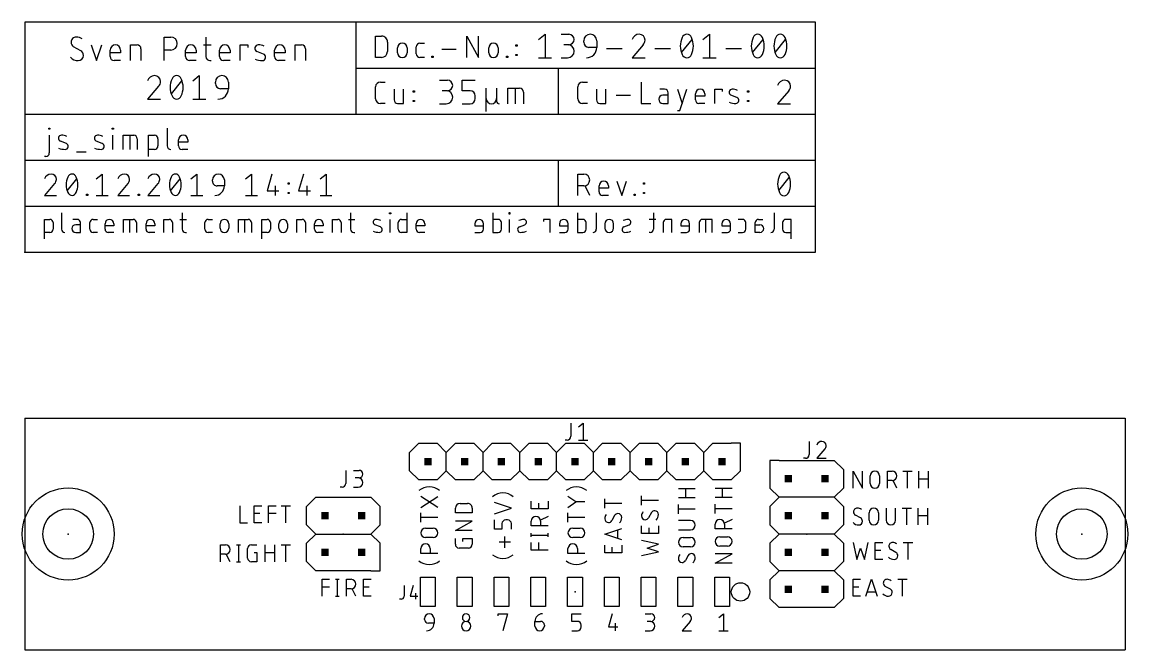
# Model space of a CAD drawing. Extents: x -0.2 to 76.2, y 0 to 43.3.
import ezdxf

# ---------------------------------------------------------------- set-up
doc = ezdxf.new("R2010")
doc.units = 0
for name, color, linetype in [('20', 30, 'CONTINUOUS'), ('21', 253, 'CONTINUOUS'), ('22', 253, 'CONTINUOUS'), ('23', 7, 'CONTINUOUS'), ('25', 253, 'CONTINUOUS'), ('48', 253, 'CONTINUOUS'), ('51', 253, 'CONTINUOUS')]:
    doc.layers.add(name, color=color, linetype=linetype)

# ---------------------------------------------------------------- blocks, each defined once
blk = doc.blocks.new('RECT')
blk.add_solid([(-0.5, -0.5), (0.5, -0.5), (-0.5, 0.5), (0.5, 0.5)])

msp = doc.modelspace()

# ---------------------------------------------------------------- linework, layer by layer
at = {"layer": '20'}
for p, q in [((0, 16), (0, 0)), ((0, 16), (76, 16)), ((76, 16), (76, 0)), ((0, 0), (76, 0))]:
    msp.add_line(p, q, dxfattribs=at)
at = {"layer": '21'}
for p, q in [((2.5485, 30.1689), (2.5485, 29.047)), ((10.8694, 30.1689), (10.8694, 29.047)), ((22.5046, 30.1689), (22.5046, 29.047)), ((25.2019, 30.0941), (25.2019, 30.1689)), ((25.2019, 30.1689), (25.2767, 30.1689)), ((25.2767, 30.0941), (25.2019, 30.0941)), ((25.2767, 30.1689), (25.2767, 30.0941)), ((26.3968, 30.1689), (26.3968, 28.8227)), ((1.3589, 28.3739), (1.3589, 29.7201)), ((1.3589, 29.7201), (1.7328, 29.7201)), ((1.9572, 29.4958), (1.9572, 29.047)), ((3.632, 29.7201), (3.3329, 29.7201)), ((3.8564, 29.3462), (3.5199, 29.3462)), ((3.8564, 28.8227), (3.8564, 29.4958)), ((4.5006, 29.047), (4.5006, 29.4958)), ((4.725, 29.7201), (5.0241, 29.7201)), ((5.5481, 29.047), (5.5481, 29.421)), ((6.1464, 29.2714), (5.5481, 29.2714)), ((6.1464, 29.421), (6.1464, 29.2714)), ((6.813, 28.8227), (6.813, 29.7201)), ((6.813, 29.7201), (7.4861, 29.7201)), ((7.2617, 28.8227), (7.2617, 29.7201)), ((7.7105, 29.4958), (7.7105, 28.8227)), ((8.3771, 29.047), (8.3771, 29.421)), ((8.9754, 29.2714), (8.3771, 29.2714)), ((8.9754, 29.421), (8.9754, 29.2714)), ((9.609, 28.8227), (9.609, 29.7201)), ((9.609, 29.7201), (9.983, 29.7201)), ((10.2074, 29.4958), (10.2074, 28.8227)), ((10.7198, 29.7201), (11.1685, 29.7201)), ((12.44, 29.047), (12.44, 29.4958)), ((12.6643, 29.7201), (12.9635, 29.7201)), ((13.4875, 29.1218), (13.4875, 29.421)), ((14.0858, 29.421), (14.0858, 29.1218)), ((14.7524, 28.8227), (14.7524, 29.7201)), ((14.7524, 29.7201), (15.4255, 29.7201)), ((15.2011, 28.8227), (15.2011, 29.7201)), ((15.6498, 29.4958), (15.6498, 28.8227)), ((16.3706, 28.3739), (16.3706, 29.7201)), ((16.3706, 29.7201), (16.7446, 29.7201)), ((16.969, 29.4958), (16.969, 29.047)), ((17.5484, 29.1218), (17.5484, 29.421)), ((18.1467, 29.421), (18.1467, 29.1218)), ((18.7804, 28.8227), (18.7804, 29.7201)), ((18.7804, 29.7201), (19.1543, 29.7201)), ((19.3787, 29.4958), (19.3787, 28.8227)), ((20.0123, 29.047), (20.0123, 29.421)), ((20.6106, 29.2714), (20.0123, 29.2714)), ((20.6106, 29.421), (20.6106, 29.2714)), ((21.2443, 28.8227), (21.2443, 29.7201)), ((21.2443, 29.7201), (21.6182, 29.7201)), ((21.8426, 29.4958), (21.8426, 28.8227)), ((22.355, 29.7201), (22.8038, 29.7201)), ((24.5594, 29.1966), (24.1854, 29.3462)), ((25.2393, 28.8227), (25.2393, 29.7201)), ((25.7985, 29.047), (25.7985, 29.4958)), ((26.0229, 29.7201), (26.3968, 29.7201)), ((27.0391, 29.047), (27.0391, 29.421)), ((27.6374, 29.2714), (27.0391, 29.2714)), ((27.6374, 29.421), (27.6374, 29.2714)), ((1.7328, 28.8227), (1.3589, 28.8227)), ((3.5199, 28.8227), (3.8564, 28.8227)), ((5.0241, 28.8227), (4.725, 28.8227)), ((6.1464, 28.8227), (5.7725, 28.8227)), ((8.9754, 28.8227), (8.6014, 28.8227)), ((11.0937, 28.8227), (11.1685, 28.8227)), ((12.9635, 28.8227), (12.6643, 28.8227)), ((16.7446, 28.8227), (16.3706, 28.8227)), ((20.6106, 28.8227), (20.2367, 28.8227)), ((22.729, 28.8227), (22.8038, 28.8227)), ((26.3968, 28.8227), (26.0229, 28.8227)), ((27.6374, 28.8227), (27.2635, 28.8227)), ((26.57, 13.635), (27.205, 14.27)), ((27.205, 14.27), (28.475, 14.27)), ((29.11, 13.635), (28.475, 14.27)), ((29.11, 13.635), (29.745, 14.27)), ((29.745, 14.27), (31.015, 14.27)), ((31.015, 14.27), (31.65, 13.635)), ((31.65, 13.635), (32.285, 14.27)), ((32.285, 14.27), (33.555, 14.27)), ((34.19, 13.635), (33.555, 14.27)), ((34.19, 13.635), (34.825, 14.27)), ((34.825, 14.27), (36.095, 14.27)), ((36.095, 14.27), (36.73, 13.635)), ((36.73, 13.635), (37.365, 14.27)), ((37.365, 14.27), (38.635, 14.27)), ((38.635, 14.27), (39.27, 13.635)), ((39.27, 13.635), (39.905, 14.27)), ((39.905, 14.27), (41.175, 14.27)), ((41.81, 13.635), (41.175, 14.27)), ((41.81, 13.635), (42.445, 14.27)), ((42.445, 14.27), (43.715, 14.27)), ((43.715, 14.27), (44.35, 13.635)), ((44.35, 13.635), (44.985, 14.27)), ((44.985, 14.27), (46.255, 14.27)), ((46.255, 14.27), (46.89, 13.635)), ((46.89, 13.635), (47.525, 14.27)), ((47.525, 14.27), (48.795, 14.27)), ((49.43, 14.27), (48.795, 14.27)), ((49.43, 13.635), (49.43, 14.27)), ((26.57, 12.365), (26.57, 13.635)), ((29.11, 12.365), (29.11, 13.635)), ((31.65, 12.365), (31.65, 13.635)), ((34.19, 12.365), (34.19, 13.635)), ((36.73, 12.365), (36.73, 13.635)), ((39.27, 12.365), (39.27, 13.635)), ((41.81, 12.365), (41.81, 13.635)), ((44.35, 12.365), (44.35, 13.635)), ((46.89, 12.365), (46.89, 13.635)), ((49.43, 12.365), (49.43, 13.635)), ((52.095, 13.08), (51.46, 13.08)), ((51.46, 13.08), (51.46, 11.175)), ((52.095, 13.08), (55.905, 13.08)), ((55.905, 13.08), (56.54, 12.445)), ((27.205, 11.73), (26.57, 12.365)), ((28.475, 11.73), (29.11, 12.365)), ((29.745, 11.73), (29.11, 12.365)), ((31.65, 12.365), (31.015, 11.73)), ((32.285, 11.73), (31.65, 12.365)), ((33.555, 11.73), (34.19, 12.365)), ((34.825, 11.73), (34.19, 12.365)), ((36.73, 12.365), (36.095, 11.73)), ((37.365, 11.73), (36.73, 12.365)), ((39.27, 12.365), (38.635, 11.73)), ((39.905, 11.73), (39.27, 12.365)), ((41.175, 11.73), (41.81, 12.365)), ((42.445, 11.73), (41.81, 12.365)), ((44.35, 12.365), (43.715, 11.73)), ((44.985, 11.73), (44.35, 12.365)), ((46.89, 12.365), (46.255, 11.73)), ((47.525, 11.73), (46.89, 12.365)), ((48.795, 11.73), (49.43, 12.365)), ((56.54, 12.445), (56.54, 11.175)), ((57.2008, 11.1633), (57.2008, 12.3317)), ((57.2008, 12.3317), (57.8499, 11.1633)), ((57.8499, 11.1633), (57.8499, 12.3317)), ((59.5704, 11.1633), (59.5704, 12.3317)), ((59.5704, 12.3317), (59.8949, 12.3317)), ((60.6298, 12.3317), (61.2789, 12.3317)), ((60.9543, 11.1633), (60.9543, 12.3317)), ((61.7347, 11.1633), (61.7347, 12.3317)), ((62.3838, 12.3317), (62.3838, 11.1633)), ((28.475, 11.73), (27.205, 11.73)), ((31.015, 11.73), (29.745, 11.73)), ((33.555, 11.73), (32.285, 11.73)), ((36.095, 11.73), (34.825, 11.73)), ((38.635, 11.73), (37.365, 11.73)), ((41.175, 11.73), (39.905, 11.73)), ((43.715, 11.73), (42.445, 11.73)), ((46.255, 11.73), (44.985, 11.73)), ((48.795, 11.73), (47.525, 11.73)), ((58.3819, 11.4879), (58.3819, 12.0071)), ((59.031, 12.0071), (59.031, 11.4879)), ((59.8949, 11.6826), (59.5704, 11.6826)), ((60.2195, 11.1633), (59.9598, 11.6826)), ((61.7347, 11.8124), (62.3838, 11.8124)), ((45.1358, 11.1449), (46.3042, 11.1449)), ((45.6551, 10.4958), (45.6551, 11.1449)), ((47.6758, 11.164), (48.8442, 11.164)), ((48.1951, 10.5149), (48.1951, 11.164)), ((51.46, 11.175), (52.095, 10.54)), ((56.54, 11.175), (55.905, 10.54)), ((14.8599, 9.9505), (14.8599, 8.782)), ((15.8505, 8.782), (15.8505, 9.9505)), ((15.8505, 9.9505), (16.3697, 9.9505)), ((16.841, 8.782), (16.841, 9.9505)), ((16.841, 9.9505), (17.3603, 9.9505)), ((17.7151, 9.9505), (18.3642, 9.9505)), ((18.0396, 8.782), (18.0396, 9.9505)), ((19.46, 9.905), (20.095, 10.54)), ((20.095, 10.54), (23.905, 10.54)), ((24.54, 9.905), (23.905, 10.54)), ((28.5242, 9.8213), (27.3558, 10.6003)), ((27.3558, 9.8213), (28.5242, 10.6003)), ((30.0616, 10.1163), (30.5809, 10.1163)), ((33.6042, 9.7917), (32.4358, 10.1812)), ((34.9758, 9.7416), (34.9758, 10.2609)), ((35.4951, 9.7416), (35.4951, 10.1311)), ((36.1442, 10.2609), (36.1442, 9.7416)), ((38.0675, 10.2108), (37.5158, 10.6003)), ((37.5158, 9.8213), (38.0675, 10.2108)), ((38.6842, 10.2108), (38.0675, 10.2108)), ((40.0558, 9.7899), (40.0558, 10.439)), ((41.2242, 10.1144), (40.0558, 10.1144)), ((42.5958, 9.9836), (42.5958, 10.6327)), ((43.7642, 10.3082), (42.5958, 10.3082)), ((46.3042, 10.4958), (45.1358, 10.4958)), ((45.1358, 9.3909), (45.1358, 10.0401)), ((48.8442, 10.5149), (47.6758, 10.5149)), ((47.6758, 9.41), (47.6758, 10.0591)), ((52.095, 10.54), (51.46, 9.905)), ((55.905, 10.54), (52.095, 10.54)), ((55.905, 10.54), (56.54, 9.905)), ((15.8505, 9.4312), (16.2399, 9.4312)), ((16.841, 9.4312), (17.3603, 9.4312)), ((19.46, 8.635), (19.46, 9.905)), ((24.54, 8.635), (24.54, 9.905)), ((27.3558, 8.8194), (27.3558, 9.4686)), ((29.737, 9.4671), (29.737, 9.7917)), ((30.9055, 9.4671), (29.737, 9.4671)), ((30.9055, 9.7917), (30.9055, 9.4671)), ((32.4358, 9.4022), (33.6042, 9.7917)), ((36.1442, 9.7416), (34.9758, 9.7416)), ((36.1442, 9.2147), (35.6249, 8.9551)), ((37.5158, 8.8194), (37.5158, 9.4686)), ((40.7374, 9.2805), (40.5426, 8.9234)), ((43.2774, 9.4742), (43.0826, 9.1172)), ((46.3042, 9.7155), (45.1358, 9.7155)), ((48.8442, 9.7345), (47.6758, 9.7345)), ((51.46, 9.905), (51.46, 8.635)), ((56.54, 9.905), (56.54, 8.635)), ((57.7201, 9.1101), (57.3631, 9.3049)), ((58.3057, 8.9479), (58.3057, 9.4671)), ((58.9548, 9.4671), (58.9548, 8.9479)), ((59.4868, 9.7917), (59.4868, 8.9479)), ((60.1359, 8.9479), (60.1359, 9.7917)), ((60.5917, 9.7917), (61.2408, 9.7917)), ((60.9162, 8.6233), (60.9162, 9.7917)), ((61.6966, 8.6233), (61.6966, 9.7917)), ((61.6966, 9.2724), (62.3457, 9.2724)), ((62.3457, 9.7917), (62.3457, 8.6233)), ((14.8599, 8.782), (15.3791, 8.782)), ((16.3697, 8.782), (15.8505, 8.782)), ((20.095, 8), (19.46, 8.635)), ((23.905, 8), (24.54, 8.635)), ((28.5242, 9.144), (27.3558, 9.144)), ((27.6804, 8.4018), (28.1996, 8.4018)), ((29.737, 8.2479), (30.9055, 8.8971)), ((30.9055, 8.8971), (29.737, 8.8971)), ((32.4358, 8.3241), (32.4358, 8.9733)), ((32.9551, 8.7136), (32.9551, 8.3241)), ((33.3446, 8.9733), (33.2147, 8.9733)), ((33.6042, 8.3241), (33.6042, 8.7136)), ((34.9758, 8.5656), (34.9758, 8.8902)), ((36.1442, 8.5656), (34.9758, 8.5656)), ((35.6249, 8.8902), (35.6249, 8.5656)), ((38.6842, 9.144), (37.5158, 9.144)), ((37.8404, 8.4018), (38.3596, 8.4018)), ((42.5958, 8.0428), (42.5958, 8.5621)), ((43.1151, 8.0428), (43.1151, 8.4322)), ((43.7642, 8.5621), (43.7642, 8.0428)), ((45.9796, 8.9352), (45.1358, 8.9352)), ((47.6758, 8.3506), (47.6758, 8.6751)), ((48.8442, 8.9997), (48.3249, 8.74)), ((48.3249, 8.6751), (48.3249, 8.3506)), ((51.46, 8.635), (52.095, 8)), ((56.54, 8.635), (55.905, 8)), ((19.46, 7.365), (20.095, 8)), ((20.095, 8), (23.905, 8)), ((24.54, 7.365), (23.905, 8)), ((28.1996, 7.7526), (27.6804, 7.7526)), ((30.9055, 8.2479), (29.737, 8.2479)), ((29.737, 7.2884), (29.737, 7.6779)), ((30.2563, 7.4831), (30.2563, 7.6779)), ((30.2563, 7.6779), (30.9055, 7.6779)), ((30.9055, 7.6779), (30.9055, 7.2884)), ((32.9551, 8.3241), (32.4358, 8.3241)), ((33.1498, 7.04), (33.1498, 7.819)), ((34.9758, 7.8005), (34.9758, 8.0601)), ((34.9758, 7.9303), (36.1442, 7.9303)), ((36.1442, 7.8005), (36.1442, 8.0601)), ((38.3596, 7.7526), (37.8404, 7.7526)), ((40.0558, 7.9808), (41.2242, 8.3703)), ((41.2242, 7.5914), (40.0558, 7.9808)), ((40.9321, 8.2729), (40.9321, 7.6887)), ((43.7642, 8.0428), (42.5958, 8.0428)), ((45.1358, 8.286), (45.9796, 8.286)), ((45.4604, 7.7541), (45.9796, 7.7541)), ((48.8442, 8.3506), (47.6758, 8.3506)), ((48.0004, 7.8112), (48.5196, 7.8112)), ((52.095, 8), (51.46, 7.365)), ((55.905, 8), (52.095, 8)), ((55.905, 8), (56.54, 7.365)), ((13.5315, 6.0833), (13.5315, 7.2517)), ((13.5315, 7.2517), (13.856, 7.2517)), ((14.6332, 7.2517), (14.8929, 7.2517)), ((14.7631, 7.2517), (14.7631, 6.0833)), ((15.391, 6.3429), (15.391, 6.9921)), ((15.6506, 7.2517), (16.0401, 7.2517)), ((16.6102, 6.0833), (16.6102, 7.2517)), ((17.2593, 7.2517), (17.2593, 6.0833)), ((17.7151, 7.2517), (18.3642, 7.2517)), ((18.0396, 6.0833), (18.0396, 7.2517)), ((19.46, 6.095), (19.46, 7.365)), ((24.54, 5.46), (24.54, 7.365)), ((27.3558, 6.6647), (27.3558, 6.9892)), ((28.0049, 6.9892), (28.0049, 6.6647)), ((30.6458, 7.0288), (29.9967, 7.0288)), ((33.5393, 7.4295), (32.7604, 7.4295)), ((34.9758, 6.8841), (34.9758, 7.4034)), ((36.1442, 6.8841), (34.9758, 6.8841)), ((35.4951, 6.8841), (35.4951, 7.4034)), ((37.5158, 6.6647), (37.5158, 6.9892)), ((38.1649, 6.9892), (38.1649, 6.6647)), ((40.0558, 6.706), (40.0558, 7.2253)), ((40.5751, 6.706), (40.5751, 7.0955)), ((41.2242, 7.2253), (41.2242, 6.706)), ((43.7642, 7.2912), (42.5958, 7.5509)), ((42.9853, 7.0316), (43.7642, 7.2912)), ((43.7642, 6.7719), (42.9853, 7.0316)), ((45.9796, 7.105), (45.4604, 7.105)), ((48.5196, 7.1621), (48.0004, 7.1621)), ((51.46, 7.365), (51.46, 6.095)), ((56.54, 7.365), (56.54, 6.095)), ((57.2008, 7.4104), (57.4604, 6.242)), ((57.4604, 6.242), (57.7201, 7.021)), ((57.7201, 7.021), (57.9797, 6.242)), ((57.9797, 6.242), (58.2394, 7.4104)), ((58.7313, 6.242), (58.7313, 7.4104)), ((58.7313, 7.4104), (59.2506, 7.4104)), ((58.7313, 6.8912), (59.1208, 6.8912)), ((60.1627, 6.7289), (59.8057, 6.9236)), ((60.6721, 7.4104), (61.3212, 7.4104)), ((60.9967, 6.242), (60.9967, 7.4104)), ((13.856, 6.6026), (13.5315, 6.6026)), ((14.1806, 6.0833), (13.9209, 6.6026)), ((15.8454, 6.7324), (16.0401, 6.7324)), ((16.0401, 6.7324), (16.0401, 6.0833)), ((16.6102, 6.7324), (17.2593, 6.7324)), ((28.5242, 6.6647), (27.3558, 6.6647)), ((38.6842, 6.6647), (37.5158, 6.6647)), ((41.2242, 6.706), (40.0558, 6.706)), ((42.5958, 6.5123), (43.7642, 6.7719)), ((45.8174, 6.5193), (45.6226, 6.1623)), ((47.6758, 5.981), (48.8442, 6.6301)), ((48.8442, 6.6301), (47.6758, 6.6301)), ((59.2506, 6.242), (58.7313, 6.242)), ((14.6332, 6.0833), (14.8929, 6.0833)), ((16.0401, 6.0833), (15.6506, 6.0833)), ((20.095, 5.46), (19.46, 6.095)), ((23.905, 5.46), (20.095, 5.46)), ((23.905, 5.46), (24.54, 5.46)), ((48.8442, 5.981), (47.6758, 5.981)), ((51.46, 6.095), (52.095, 5.46)), ((52.095, 5.46), (51.46, 4.825)), ((55.905, 5.46), (52.095, 5.46)), ((56.54, 6.095), (55.905, 5.46)), ((55.905, 5.46), (56.54, 4.825)), ((20.5366, 3.7021), (20.5366, 4.8704)), ((20.5366, 4.8704), (21.0559, 4.8704)), ((21.453, 4.8704), (21.7126, 4.8704)), ((21.5828, 4.8704), (21.5828, 3.7021)), ((22.2181, 3.7021), (22.2181, 4.8704)), ((22.2181, 4.8704), (22.5427, 4.8704)), ((23.3941, 3.7021), (23.3941, 4.8704)), ((23.3941, 4.8704), (23.9134, 4.8704)), ((51.46, 4.825), (51.46, 3.555)), ((56.54, 4.825), (56.54, 3.555)), ((57.2008, 3.7021), (57.2008, 4.8704)), ((57.2008, 4.8704), (57.7201, 4.8704)), ((58.0861, 3.7021), (58.4756, 4.8704)), ((58.4756, 4.8704), (58.8651, 3.7021)), ((60.2846, 4.8704), (60.9337, 4.8704)), ((60.6092, 3.7021), (60.6092, 4.8704)), ((20.5366, 4.3512), (21.0559, 4.3512)), ((22.5427, 4.2213), (22.2181, 4.2213)), ((22.8672, 3.7021), (22.6076, 4.2213)), ((23.3941, 4.3512), (23.7836, 4.3512)), ((57.2008, 4.3512), (57.5903, 4.3512)), ((58.7677, 3.9942), (58.1835, 3.9942)), ((59.7752, 4.1889), (59.4182, 4.3836)), ((21.453, 3.7021), (21.7126, 3.7021)), ((23.9134, 3.7021), (23.3941, 3.7021)), ((51.46, 3.555), (52.095, 2.92)), ((56.54, 3.555), (55.905, 2.92)), ((57.7201, 3.7021), (57.2008, 3.7021)), ((32.6954, 2.3594), (32.6954, 2.4892)), ((32.6954, 2.4892), (33.3446, 2.4892)), ((33.3446, 2.4892), (33.02, 1.3208)), ((37.7754, 1.9699), (37.7754, 2.4892)), ((37.7754, 2.4892), (38.4246, 2.4892)), ((40.5751, 2.4892), (40.3154, 1.5804)), ((42.8554, 2.4892), (43.2449, 2.4892)), ((47.9354, 2.2296), (48.26, 2.4892)), ((48.26, 2.4892), (48.26, 1.3208)), ((55.905, 2.92), (52.095, 2.92)), ((27.6154, 2.0997), (27.6154, 2.1646)), ((28.2646, 1.8401), (27.8751, 1.8401)), ((28.2646, 2.1646), (28.2646, 1.8401)), ((35.2354, 1.9699), (35.6249, 1.9699)), ((35.2354, 1.6454), (35.2354, 1.9699)), ((35.8846, 1.7103), (35.8846, 1.6454)), ((38.1649, 1.9699), (37.7754, 1.9699)), ((38.4246, 1.5804), (38.4246, 1.7103)), ((40.3154, 1.5804), (40.9646, 1.5804)), ((40.7698, 1.8401), (40.7698, 1.3208)), ((43.2449, 1.9699), (42.9853, 1.9699)), ((45.9472, 1.9699), (45.3954, 1.3208)), ((37.7754, 1.3208), (38.1649, 1.3208)), ((42.8554, 1.3208), (43.18, 1.3208)), ((45.3954, 1.3208), (46.0446, 1.3208)), ((47.9354, 1.3208), (48.5846, 1.3208))]:
    msp.add_line(p, q, dxfattribs=at)
for centre, radius in [((3, 8), 3.1789), ((73, 8), 3.1789), ((3, 8), 1.7463), ((73, 8), 1.7463), ((49.43, 4), 0.635)]:
    msp.add_circle(centre, radius, dxfattribs=at)
for centre, radius, start, end in [((1.7328, 29.4958), 0.2244, 0, 90), ((1.7328, 29.047), 0.2244, 270.0008, 0), ((2.7729, 29.047), 0.2244, 180, 270), ((3.5199, 29.0844), 0.2618, 90, 270), ((3.632, 29.4958), 0.2244, 0, 90), ((4.725, 29.4958), 0.2244, 89.9992, 180), ((4.725, 29.047), 0.2244, 180, 270), ((5.8473, 29.421), 0.2992, 0, 180), ((5.7725, 29.047), 0.2244, 180, 270), ((7.4861, 29.4958), 0.2244, 0, 90), ((8.6762, 29.421), 0.2992, 0, 180), ((8.6014, 29.047), 0.2244, 180, 270), ((9.983, 29.4958), 0.2244, 0, 90), ((11.0937, 29.047), 0.2244, 180, 270), ((12.6643, 29.4958), 0.2244, 89.9992, 180), ((12.6643, 29.047), 0.2244, 180, 270), ((13.7866, 29.421), 0.2992, 0, 180), ((13.7866, 29.1218), 0.2992, 180, 0), ((15.4255, 29.4958), 0.2244, 0, 90), ((16.7446, 29.4958), 0.2244, 0, 90), ((16.7446, 29.047), 0.2244, 270.0008, 0), ((17.8475, 29.421), 0.2992, 0, 180), ((17.8475, 29.1218), 0.2992, 180, 0), ((19.1543, 29.4958), 0.2244, 0, 90), ((20.3115, 29.421), 0.2992, 0, 180), ((20.2367, 29.047), 0.2244, 180, 270), ((21.6182, 29.4958), 0.2244, 0, 90), ((22.729, 29.047), 0.2244, 180, 270), ((24.2574, 29.5262), 0.1939, 89.181, 248.1986), ((24.2481, 28.8709), 0.8493, 65.7609, 89.181), ((24.4874, 29.0165), 0.1939, 269.181, 68.1986), ((26.0229, 29.4958), 0.2244, 89.9992, 180), ((26.0229, 29.047), 0.2244, 180, 270), ((27.3382, 29.421), 0.2992, 0, 180), ((27.2635, 29.047), 0.2244, 180, 270), ((24.5027, 30.091), 1.2684, 250.2096, 269.181), ((58.7065, 12.0071), 0.3246, 0, 180), ((59.8949, 12.0071), 0.3246, 270, 90), ((58.7065, 11.4879), 0.3246, 180, 0), ((27.94, 10.1405), 1.1116, 90.0001, 129.966), ((27.94, 10.1405), 1.1116, 50.0338, 90.0001), ((33.02, 9.7214), 1.1116, 90.0001, 129.966), ((33.02, 9.7214), 1.1116, 50.0338, 90.0001), ((38.1, 10.1405), 1.1116, 90.0001, 129.966), ((38.1, 10.1405), 1.1116, 50.0338, 90.0001), ((30.0616, 9.7917), 0.3246, 90, 180), ((30.5809, 9.7917), 0.3246, 359.9994, 90), ((35.3004, 8.8902), 0.3246, 0, 180), ((40.5426, 9.0533), 0.4868, 143.1294, 180), ((40.9646, 9.1466), 0.2637, 90.0001, 149.4899), ((40.9646, 9.1506), 0.2596, 0, 90), ((43.0826, 9.247), 0.4868, 143.1294, 180), ((42.8554, 9.247), 0.2596, 180, 270), ((43.5046, 9.3403), 0.2637, 90.0001, 149.4899), ((43.5046, 9.3444), 0.2596, 0, 90), ((43.2157, 9.3444), 0.5485, 314.761, 359.9999), ((57.4929, 9.5321), 0.2596, 89.9993, 180), ((57.497, 9.5321), 0.2637, 179.9998, 239.4902), ((57.4929, 9.3049), 0.4868, 53.1301, 89.9993), ((58.6303, 9.4671), 0.3246, 0, 180), ((27.6804, 8.0772), 0.3246, 90, 270), ((28.1996, 8.0772), 0.3246, 270, 90), ((33.2147, 8.7136), 0.2596, 90, 180), ((33.3446, 8.7136), 0.2596, 0, 90), ((37.8404, 8.0772), 0.3246, 90, 270), ((38.3596, 8.0772), 0.3246, 270, 90), ((40.3154, 9.0533), 0.2596, 180, 270), ((40.3154, 9.0573), 0.2637, 269.9998, 329.4902), ((40.6757, 9.1506), 0.5485, 314.761, 359.9999), ((42.8554, 9.2511), 0.2637, 269.9998, 329.4902), ((45.9796, 8.6106), 0.3246, 270, 90), ((48.0004, 8.6751), 0.3246, 0, 180), ((57.5903, 9.1718), 0.5485, 224.761, 269.9999), ((57.5903, 8.8829), 0.2596, 270, 0), ((57.5862, 8.8829), 0.2637, 0.0001, 59.4899), ((58.6303, 8.9479), 0.3246, 180, 0), ((59.8113, 8.9479), 0.3246, 180, 0), ((45.4604, 7.4295), 0.3246, 90, 270), ((45.9796, 7.4295), 0.3246, 270, 90), ((48.0004, 7.4867), 0.3246, 90, 270), ((48.5196, 7.4867), 0.3246, 270, 90), ((13.856, 6.9271), 0.3246, 270, 90), ((15.6506, 6.9921), 0.2596, 90.0007, 180), ((27.6804, 6.9892), 0.3246, 0, 180), ((29.9967, 7.2884), 0.2596, 180.0014, 270), ((30.6458, 7.2884), 0.2596, 270, 0), ((37.8404, 6.9892), 0.3246, 0, 180), ((59.9355, 7.1508), 0.2596, 89.9993, 180), ((59.9396, 7.1508), 0.2637, 179.9998, 239.4902), ((59.9355, 6.9236), 0.4868, 53.1301, 89.9993), ((15.6506, 6.3429), 0.2596, 180, 270), ((27.94, 7.0045), 1.1116, 230.034, 269.9999), ((27.94, 7.0045), 1.1116, 269.9999, 309.9662), ((33.02, 7.4236), 1.1116, 230.034, 269.9999), ((33.02, 7.4236), 1.1116, 269.9999, 309.9662), ((38.1, 7.0045), 1.1116, 230.034, 269.9999), ((38.1, 7.0045), 1.1116, 269.9999, 309.9662), ((45.6226, 6.2922), 0.4868, 143.1294, 180), ((45.3954, 6.2922), 0.2596, 180, 270), ((45.3954, 6.2962), 0.2637, 269.9998, 329.4902), ((46.0446, 6.3855), 0.2637, 90.0001, 149.4899), ((46.0446, 6.3895), 0.2596, 0, 90), ((45.7557, 6.3895), 0.5485, 314.761, 359.9999), ((60.0329, 6.7906), 0.5485, 224.761, 269.9999), ((60.0329, 6.5017), 0.2596, 270, 0), ((60.0288, 6.5017), 0.2637, 0.0001, 59.4899), ((22.5427, 4.5459), 0.3246, 270, 90), ((59.548, 4.6108), 0.2596, 89.9993, 180), ((59.5521, 4.6108), 0.2637, 179.9998, 239.4902), ((59.548, 4.3836), 0.4868, 53.1301, 89.9993), ((59.6454, 4.2506), 0.5485, 224.761, 269.9999), ((59.6454, 3.9617), 0.2596, 270, 0), ((59.6414, 3.9617), 0.2637, 0.0001, 59.4899), ((27.94, 2.1646), 0.3246, 0, 180), ((30.48, 2.2296), 0.2596, 0, 180), ((35.7547, 1.9699), 0.5193, 90.0003, 180), ((43.2449, 2.2296), 0.2596, 270, 90), ((45.7525, 2.1139), 0.3753, 90.0001, 162.0549), ((45.7525, 2.1971), 0.2921, 0, 90), ((27.8751, 2.0997), 0.2596, 180, 270), ((27.7453, 1.8401), 0.5193, 270, 0), ((30.48, 1.6454), 0.3246, 0, 180), ((30.48, 1.6454), 0.3246, 180, 0), ((30.48, 2.2296), 0.2596, 180, 0), ((35.56, 1.6454), 0.3246, 180, 0), ((35.6249, 1.7103), 0.2596, 0, 90), ((38.1649, 1.7103), 0.2596, 0, 90), ((38.1649, 1.5804), 0.2596, 270, 0), ((43.18, 1.6454), 0.3246, 270, 90), ((45.7308, 2.1971), 0.3138, 313.604, 359.9996)]:
    msp.add_arc(centre, radius, start, end, dxfattribs=at)
at = {"layer": '22'}
for p, q in [((32.3216, 30.1689), (32.3216, 28.8227)), ((33.5165, 30.1689), (33.4417, 30.1689)), ((33.4417, 30.1689), (33.4417, 30.0941)), ((33.4417, 30.0941), (33.5165, 30.0941)), ((33.5165, 30.0941), (33.5165, 30.1689)), ((38.1621, 30.1689), (38.1621, 28.8227)), ((39.4699, 30.1689), (39.4699, 29.047)), ((43.4231, 30.1689), (43.4231, 29.047)), ((51.744, 30.1689), (51.744, 29.047)), ((31.0811, 29.421), (31.0811, 29.2714)), ((31.0811, 29.2714), (31.6794, 29.2714)), ((31.6794, 29.047), (31.6794, 29.421)), ((32.6956, 29.7201), (32.3216, 29.7201)), ((32.9199, 29.047), (32.9199, 29.4958)), ((33.4791, 28.8227), (33.4791, 29.7201)), ((34.1591, 29.1966), (34.533, 29.3462)), ((36.2781, 29.7201), (35.8294, 29.7201)), ((35.8294, 29.7201), (35.8294, 29.5705)), ((36.2781, 28.8227), (36.2781, 29.7201)), ((36.9215, 29.421), (36.9215, 29.2714)), ((36.9215, 29.2714), (37.5198, 29.2714)), ((37.5198, 29.047), (37.5198, 29.421)), ((38.536, 29.7201), (38.1621, 29.7201)), ((38.7604, 29.047), (38.7604, 29.4958)), ((40.0699, 29.421), (40.0699, 29.1218)), ((40.6682, 29.1218), (40.6682, 29.421)), ((41.3684, 29.1966), (41.7423, 29.3462)), ((43.5727, 29.7201), (43.124, 29.7201)), ((44.0851, 29.4958), (44.0851, 28.8227)), ((44.6835, 29.7201), (44.3095, 29.7201)), ((44.6835, 28.8227), (44.6835, 29.7201)), ((45.3171, 29.421), (45.3171, 29.2714)), ((45.3171, 29.2714), (45.9154, 29.2714)), ((45.9154, 29.047), (45.9154, 29.421)), ((46.582, 29.4958), (46.582, 28.8227)), ((47.4795, 29.7201), (46.8064, 29.7201)), ((47.0308, 28.8227), (47.0308, 29.7201)), ((47.4795, 28.8227), (47.4795, 29.7201)), ((48.1461, 29.421), (48.1461, 29.2714)), ((48.1461, 29.2714), (48.7444, 29.2714)), ((48.7444, 29.047), (48.7444, 29.421)), ((49.5675, 29.7201), (49.2684, 29.7201)), ((49.7919, 29.047), (49.7919, 29.4958)), ((50.4361, 28.8227), (50.4361, 29.4958)), ((50.4361, 29.3462), (50.7726, 29.3462)), ((50.6605, 29.7201), (50.9596, 29.7201)), ((52.3353, 29.4958), (52.3353, 29.047)), ((52.9336, 29.7201), (52.5597, 29.7201)), ((52.9336, 28.3739), (52.9336, 29.7201)), ((31.0811, 28.8227), (31.455, 28.8227)), ((32.3216, 28.8227), (32.6956, 28.8227)), ((36.9215, 28.8227), (37.2954, 28.8227)), ((38.1621, 28.8227), (38.536, 28.8227)), ((43.1988, 28.8227), (43.124, 28.8227)), ((45.3171, 28.8227), (45.6911, 28.8227)), ((48.1461, 28.8227), (48.52, 28.8227)), ((49.2684, 28.8227), (49.5675, 28.8227)), ((50.7726, 28.8227), (50.4361, 28.8227)), ((52.5597, 28.8227), (52.9336, 28.8227))]:
    msp.add_line(p, q, dxfattribs=at)
for centre, radius, start, end in [((31.3802, 29.421), 0.2992, 0, 180), ((31.455, 29.047), 0.2244, 270, 0.0008), ((32.6956, 29.4958), 0.2244, 0, 90), ((32.6956, 29.047), 0.2244, 270, 0.0008), ((34.2311, 29.0165), 0.1939, 111.8014, 270.819), ((34.4704, 28.8709), 0.8493, 90.819, 114.2391), ((34.461, 29.5262), 0.1939, 291.8014, 90.819), ((37.2206, 29.421), 0.2992, 0, 180), ((37.2954, 29.047), 0.2244, 270, 0.0008), ((38.536, 29.4958), 0.2244, 0, 90), ((38.536, 29.047), 0.2244, 270, 0.0008), ((39.2456, 29.047), 0.2244, 270.0008, 0), ((40.369, 29.421), 0.2992, 0, 180), ((40.369, 29.1218), 0.2992, 180, 0), ((41.4404, 29.0165), 0.1939, 111.8014, 270.819), ((41.6797, 28.8709), 0.8493, 90.819, 114.2391), ((41.6703, 29.5262), 0.1939, 291.8014, 90.819), ((43.1988, 29.047), 0.2244, 269.9992, 360), ((44.3095, 29.4957), 0.2244, 90, 179.9992), ((45.6163, 29.421), 0.2992, 0, 180), ((45.6911, 29.047), 0.2244, 270, 0.0008), ((46.8064, 29.4957), 0.2244, 90, 179.9992), ((48.4452, 29.421), 0.2992, 0, 180), ((48.52, 29.047), 0.2244, 270, 0.0008), ((49.5675, 29.4958), 0.2244, 0, 90), ((49.5675, 29.047), 0.2244, 270, 0.0008), ((50.6605, 29.4958), 0.2244, 89.9992, 180), ((50.7726, 29.0844), 0.2618, 270, 90), ((51.5196, 29.047), 0.2244, 270.0008, 0), ((52.5597, 29.4957), 0.2244, 90, 179.9992), ((52.5597, 29.047), 0.2244, 180, 270), ((34.2157, 30.091), 1.2684, 270.819, 289.7904), ((41.425, 30.091), 1.2684, 270.819, 289.7904)]:
    msp.add_arc(centre, radius, start, end, dxfattribs=at)
at = {"layer": '23'}
for p in [(0, 27.4638), (38, 13), (3, 8), (22, 8), (54, 8), (73, 8), (38, 4)]:
    msp.add_point(p, dxfattribs=at)
at = {"layer": '25'}
for p, q in [((37.7178, 15.653), (37.7178, 14.7442)), ((38.2452, 15.3934), (38.5697, 15.653)), ((38.5697, 15.653), (38.5697, 14.4846)), ((37.4582, 14.4846), (37.3284, 14.4846)), ((38.2452, 14.4846), (38.8943, 14.4846)), ((54.1703, 14.3942), (54.1703, 13.4854)), ((55.2493, 13.8749), (54.6976, 13.2258)), ((53.9106, 13.2258), (53.7808, 13.2258)), ((54.6976, 13.2258), (55.3467, 13.2258)), ((22.1703, 12.3942), (22.1703, 11.4854)), ((22.6976, 12.3942), (23.0871, 12.3942)), ((23.0871, 11.8749), (22.8274, 11.8749)), ((21.9106, 11.2258), (21.7808, 11.2258)), ((22.6976, 11.2258), (23.0222, 11.2258)), ((26.2006, 4.4362), (26.2006, 3.7052)), ((26.8286, 4.4362), (26.6198, 3.7052)), ((26.9853, 3.914), (26.9853, 3.4964)), ((25.9918, 3.4964), (25.8874, 3.4964)), ((26.6198, 3.7052), (27.1419, 3.7052))]:
    msp.add_line(p, q, dxfattribs=at)
for centre, radius, start, end in [((37.4582, 14.7442), 0.2596, 270, 0), ((55.0546, 14.0189), 0.3753, 90.0001, 162.0549), ((55.0546, 14.1021), 0.2921, 0, 90), ((55.033, 14.1021), 0.3138, 313.604, 359.9996), ((53.9106, 13.4854), 0.2596, 270, 0), ((23.0871, 12.1346), 0.2596, 270, 90), ((21.9106, 11.4854), 0.2596, 270, 0), ((23.0222, 11.5504), 0.3246, 270, 90), ((25.9918, 3.7052), 0.2088, 270, 0)]:
    msp.add_arc(centre, radius, start, end, dxfattribs=at)
at = {"layer": '48'}
for p, q in [((22.86, 43.3388), (0, 43.3388)), ((0, 43.3388), (0, 36.9888)), ((54.61, 43.3388), (22.86, 43.3388)), ((22.86, 43.3388), (22.86, 40.1638)), ((54.61, 40.1638), (54.61, 43.3388)), ((9.6355, 40.6845), (9.6355, 42.3101)), ((9.6355, 42.3101), (10.087, 42.3101)), ((12.5171, 42.3101), (12.5171, 40.9554)), ((24.2316, 40.9004), (24.2316, 42.3736)), ((24.2316, 42.3736), (24.6408, 42.3736)), ((30.5248, 40.9004), (30.5248, 42.3736)), ((30.5248, 42.3736), (31.3432, 40.9004)), ((31.3432, 40.9004), (31.3432, 42.3736)), ((35.4775, 42.1393), (35.929, 42.5006)), ((35.929, 42.5006), (35.929, 40.875)), ((37.0406, 42.5006), (37.5824, 42.5006)), ((38.6037, 41.9587), (38.6037, 42.049)), ((39.5068, 42.049), (39.5068, 41.5974)), ((45.3633, 41.2362), (46.0858, 42.1393)), ((46.8361, 42.1393), (47.2877, 42.5006)), ((47.2877, 42.5006), (47.2877, 40.875)), ((50.2611, 41.2362), (50.9836, 42.1393)), ((51.8242, 41.2362), (52.5467, 42.1393)), ((3.8759, 41.3618), (3.3792, 41.6327)), ((4.5985, 41.7682), (4.9597, 40.6845)), ((4.9597, 40.6845), (5.321, 41.7682)), ((5.9011, 40.9554), (5.9011, 41.4069)), ((6.6236, 41.4069), (6.6236, 41.2263)), ((7.3079, 40.6845), (7.3079, 41.7682)), ((7.3079, 41.7682), (7.7594, 41.7682)), ((8.0304, 41.4973), (8.0304, 40.6845)), ((10.087, 41.4069), (9.6355, 41.4069)), ((11.1115, 40.9554), (11.1115, 41.4069)), ((11.834, 41.4069), (11.834, 41.2263)), ((12.3365, 41.7682), (12.8783, 41.7682)), ((13.4562, 40.9554), (13.4562, 41.4069)), ((14.1786, 41.4069), (14.1786, 41.2263)), ((14.8715, 40.6845), (14.8715, 41.7682)), ((14.8715, 41.7682), (15.4133, 41.7682)), ((15.4133, 41.7682), (15.4133, 41.5876)), ((16.4921, 41.136), (16.0405, 41.3166)), ((17.2598, 40.9554), (17.2598, 41.4069)), ((17.9822, 41.4069), (17.9822, 41.2263)), ((18.6666, 40.6845), (18.6666, 41.7682)), ((18.6666, 41.7682), (19.1181, 41.7682)), ((19.3891, 41.4973), (19.3891, 40.6845)), ((25.05, 41.9643), (25.05, 41.3096)), ((25.7505, 41.2277), (25.7505, 41.5551)), ((26.4052, 41.5551), (26.4052, 41.2277)), ((27.041, 41.1459), (27.041, 41.6369)), ((27.2865, 41.8825), (27.6139, 41.8825)), ((28.8077, 41.4733), (29.7898, 41.4733)), ((32.0436, 41.2277), (32.0436, 41.5551)), ((32.6984, 41.5551), (32.6984, 41.2277)), ((33.9158, 41.6779), (33.9158, 41.7597)), ((33.9158, 41.7597), (33.9976, 41.7597)), ((33.9976, 41.6779), (33.9158, 41.6779)), ((33.9976, 41.7597), (33.9976, 41.6779)), ((37.5824, 41.7781), (37.2212, 41.7781)), ((39.5068, 41.5974), (38.9649, 41.5974)), ((40.1807, 41.5071), (41.2644, 41.5071)), ((42.706, 41.7781), (41.9384, 40.875)), ((43.5154, 41.5071), (44.5991, 41.5071)), ((48.4132, 41.5071), (49.4969, 41.5071)), ((6.6236, 41.2263), (5.9011, 41.2263)), ((6.6236, 40.6845), (6.172, 40.6845)), ((11.834, 41.2263), (11.1115, 41.2263)), ((11.834, 40.6845), (11.3824, 40.6845)), ((12.788, 40.6845), (12.8783, 40.6845)), ((14.1786, 41.2263), (13.4562, 41.2263)), ((14.1786, 40.6845), (13.7271, 40.6845)), ((17.9822, 41.2263), (17.2598, 41.2263)), ((17.9822, 40.6845), (17.5307, 40.6845)), ((24.6408, 40.9004), (24.2316, 40.9004)), ((27.6139, 40.9004), (27.2865, 40.9004)), ((28.1181, 40.9004), (28.1181, 40.9822)), ((28.1181, 40.9822), (28.2, 40.9822)), ((28.2, 40.9004), (28.1181, 40.9004)), ((28.2, 40.9822), (28.2, 40.9004)), ((33.2716, 40.9004), (33.2716, 40.9822)), ((33.2716, 40.9822), (33.3534, 40.9822)), ((33.3534, 40.9004), (33.2716, 40.9004)), ((33.3534, 40.9822), (33.3534, 40.9004)), ((33.9158, 41.0231), (33.9158, 41.105)), ((33.9158, 41.105), (33.9976, 41.105)), ((33.9976, 41.0231), (33.9158, 41.0231)), ((33.9976, 41.105), (33.9976, 41.0231)), ((35.4775, 40.875), (36.3806, 40.875)), ((37.0406, 40.875), (37.4921, 40.875)), ((41.9384, 40.875), (42.8415, 40.875)), ((46.8361, 40.875), (47.7392, 40.875)), ((22.86, 40.1638), (22.86, 36.9888)), ((22.86, 40.1638), (36.83, 40.1638)), ((36.83, 40.1638), (54.61, 40.1638)), ((36.83, 40.1638), (36.83, 36.9888)), ((54.61, 36.9888), (54.61, 40.1638)), ((10.1284, 38.3787), (10.8509, 39.2818)), ((11.6013, 39.2818), (12.0528, 39.6431)), ((12.0528, 39.6431), (12.0528, 38.0175)), ((13.1644, 39.1012), (13.1644, 39.1915)), ((14.0675, 39.1915), (14.0675, 38.7399)), ((24.559, 39.1986), (24.8864, 39.1986)), ((28.6512, 39.3255), (29.1931, 39.3255)), ((30.2143, 38.6031), (30.2143, 39.3255)), ((30.2143, 39.3255), (31.1174, 39.3255)), ((38.529, 39.1986), (38.8564, 39.1986)), ((42.5708, 39.1986), (42.5708, 37.7253)), ((9.2427, 38.9206), (8.475, 38.0175)), ((14.0675, 38.7399), (13.5256, 38.7399)), ((24.2316, 38.0527), (24.2316, 38.8712)), ((25.5077, 38.7075), (25.5077, 37.9709)), ((26.1624, 37.7253), (26.1624, 38.7075)), ((26.8347, 38.5029), (26.8347, 38.5847)), ((26.8347, 38.5847), (26.9166, 38.5847)), ((26.9166, 38.5029), (26.8347, 38.5029)), ((26.9166, 38.5847), (26.9166, 38.5029)), ((29.1931, 38.6031), (28.8318, 38.6031)), ((30.7562, 38.6031), (30.2143, 38.6031)), ((31.1174, 38.0612), (31.1174, 38.2418)), ((31.8669, 37.1581), (31.8669, 38.7837)), ((32.5893, 38.7837), (32.5893, 38.0612)), ((33.3545, 37.7), (33.3545, 38.7837)), ((33.3545, 38.7837), (34.1673, 38.7837)), ((33.8963, 37.7), (33.8963, 38.7837)), ((34.4382, 38.5128), (34.4382, 37.7)), ((38.2016, 38.0527), (38.2016, 38.8712)), ((39.4777, 38.7075), (39.4777, 37.9709)), ((40.1324, 37.7253), (40.1324, 38.7075)), ((40.8501, 38.2983), (41.8322, 38.2983)), ((44.1889, 38.7075), (43.8615, 38.7075)), ((44.4344, 38.2983), (44.0661, 38.2983)), ((44.4344, 37.7253), (44.4344, 38.462)), ((45.0771, 38.7075), (45.4045, 37.7253)), ((45.2408, 37.2343), (45.7319, 38.7075)), ((46.3159, 37.9709), (46.3159, 38.3801)), ((46.9707, 38.2164), (46.3159, 38.2164)), ((46.9707, 38.3801), (46.9707, 38.2164)), ((47.6643, 37.7253), (47.6643, 38.7075)), ((47.6643, 38.7075), (48.1553, 38.7075)), ((48.1553, 38.7075), (48.1553, 38.5438)), ((49.1769, 38.1346), (48.7677, 38.2983)), ((49.9224, 38.5029), (49.9224, 38.5847)), ((49.9224, 38.5847), (50.0043, 38.5847)), ((50.0043, 38.5029), (49.9224, 38.5029)), ((50.0043, 38.5847), (50.0043, 38.5029)), ((52.7551, 38.6031), (51.9875, 37.7)), ((8.475, 38.0175), (9.3781, 38.0175)), ((11.6013, 38.0175), (12.5044, 38.0175)), ((24.8864, 37.7253), (24.559, 37.7253)), ((25.7532, 37.7253), (26.1624, 37.7253)), ((26.8347, 37.8481), (26.8347, 37.93)), ((26.8347, 37.93), (26.9166, 37.93)), ((26.9166, 37.8481), (26.8347, 37.8481)), ((26.9166, 37.93), (26.9166, 37.8481)), ((28.6512, 37.7), (29.1028, 37.7)), ((30.2143, 37.7), (30.7562, 37.7)), ((32.5893, 38.0612), (32.5893, 37.8806)), ((38.8564, 37.7253), (38.529, 37.7253)), ((39.7232, 37.7253), (40.1324, 37.7253)), ((42.5708, 37.7253), (43.2256, 37.7253)), ((44.0661, 37.7253), (44.4344, 37.7253)), ((46.9707, 37.7253), (46.5615, 37.7253)), ((49.9224, 37.8481), (49.9224, 37.93)), ((49.9224, 37.93), (50.0043, 37.93)), ((50.0043, 37.8481), (49.9224, 37.8481)), ((50.0043, 37.93), (50.0043, 37.8481)), ((51.9875, 37.7), (52.8906, 37.7)), ((0, 36.9888), (0, 33.8137)), ((0, 36.9888), (22.86, 36.9888)), ((22.86, 36.9888), (36.83, 36.9888)), ((36.83, 36.9888), (54.61, 36.9888)), ((45.0771, 37.2343), (45.2408, 37.2343)), ((54.61, 33.8137), (54.61, 36.9888)), ((1.6581, 35.9417), (1.6581, 36.0236)), ((1.6581, 36.0236), (1.7399, 36.0236)), ((1.7399, 35.9417), (1.6581, 35.9417)), ((1.7399, 36.0236), (1.7399, 35.9417)), ((6.0489, 35.9417), (6.0489, 36.0236)), ((6.0489, 36.0236), (6.1307, 36.0236)), ((6.1307, 35.9417), (6.0489, 35.9417)), ((6.1307, 36.0236), (6.1307, 35.9417)), ((9.84, 36.0236), (9.84, 34.7959)), ((1.699, 35.5325), (1.699, 34.3048)), ((6.0898, 34.5504), (6.0898, 35.5325)), ((6.788, 34.5504), (6.788, 35.5325)), ((6.788, 35.5325), (7.5246, 35.5325)), ((7.2791, 34.5504), (7.2791, 35.5325)), ((7.7701, 35.287), (7.7701, 34.5504)), ((8.5464, 34.0593), (8.5464, 35.5325)), ((8.5464, 35.5325), (8.9557, 35.5325)), ((9.2012, 35.287), (9.2012, 34.7959)), ((10.6186, 34.7959), (10.6186, 35.2051)), ((11.2733, 35.2051), (11.2733, 35.0414)), ((2.8753, 34.9596), (2.4661, 35.1233)), ((3.5821, 34.3867), (4.2369, 34.3867)), ((5.3529, 34.9596), (4.9437, 35.1233)), ((8.9557, 34.5504), (8.5464, 34.5504)), ((11.2733, 35.0414), (10.6186, 35.0414)), ((11.2733, 34.5504), (10.8641, 34.5504)), ((0, 33.8137), (0, 30.6388)), ((0, 33.8137), (36.83, 33.8137)), ((1.4534, 34.0593), (1.3716, 34.0593)), ((36.83, 33.8137), (54.61, 33.8137)), ((36.83, 33.8137), (36.83, 30.6388)), ((54.61, 30.6388), (54.61, 33.8137)), ((4.9394, 32.5212), (5.3486, 32.8486)), ((5.3486, 32.8486), (5.3486, 31.3754)), ((11.4803, 32.5212), (11.8895, 32.8486)), ((11.8895, 32.8486), (11.8895, 31.3754)), ((15.2463, 32.5212), (15.6555, 32.8486)), ((15.6555, 32.8486), (15.6555, 31.3754)), ((17.0602, 32.8486), (16.7329, 31.7027)), ((19.2405, 32.8486), (18.9132, 31.7027)), ((20.3997, 32.5212), (20.809, 32.8486)), ((20.809, 32.8486), (20.809, 31.3754)), ((38.2016, 31.3754), (38.2016, 32.8486)), ((38.2016, 32.8486), (38.6108, 32.8486)), ((2.0673, 32.1938), (1.3716, 31.3754)), ((2.94, 31.7027), (3.5948, 32.5212)), ((7.1216, 32.1938), (6.426, 31.3754)), ((9.2028, 32.1938), (8.5072, 31.3754)), ((10.0756, 31.7027), (10.7303, 32.5212)), ((12.9669, 32.3575), (12.9669, 32.4393)), ((13.7853, 32.4393), (13.7853, 32.0301)), ((18.1913, 32.1529), (18.1913, 32.2347)), ((18.1913, 32.2347), (18.2732, 32.2347)), ((18.2732, 32.1529), (18.1913, 32.1529)), ((18.2732, 32.2347), (18.2732, 32.1529)), ((40.8984, 32.3575), (41.2258, 31.3754)), ((41.2258, 31.3754), (41.5532, 32.3575)), ((42.721, 32.1529), (42.721, 32.2347)), ((42.721, 32.2347), (42.8028, 32.2347)), ((42.8028, 32.1529), (42.721, 32.1529)), ((42.8028, 32.2347), (42.8028, 32.1529)), ((52.0778, 31.7112), (52.8003, 32.6143)), ((1.3716, 31.3754), (2.19, 31.3754)), ((4.2671, 31.3754), (4.2671, 31.4572)), ((4.2671, 31.4572), (4.3489, 31.4572)), ((4.3489, 31.3754), (4.2671, 31.3754)), ((4.3489, 31.4572), (4.3489, 31.3754)), ((4.9394, 31.3754), (5.7578, 31.3754)), ((6.426, 31.3754), (7.2444, 31.3754)), ((7.8349, 31.3754), (7.8349, 31.4572)), ((7.8349, 31.4572), (7.9167, 31.4572)), ((7.9167, 31.3754), (7.8349, 31.3754)), ((7.9167, 31.4572), (7.9167, 31.3754)), ((8.5072, 31.3754), (9.3256, 31.3754)), ((11.4803, 31.3754), (12.2987, 31.3754)), ((13.7853, 32.0301), (13.2942, 32.0301)), ((15.2463, 31.3754), (16.0647, 31.3754)), ((16.7329, 31.7027), (17.5513, 31.7027)), ((17.3058, 32.0301), (17.3058, 31.3754)), ((18.1913, 31.4981), (18.1913, 31.58)), ((18.1913, 31.58), (18.2732, 31.58)), ((18.2732, 31.4981), (18.1913, 31.4981)), ((18.2732, 31.58), (18.2732, 31.4981)), ((18.9132, 31.7027), (19.7316, 31.7027)), ((19.4861, 32.0301), (19.4861, 31.3754)), ((20.3997, 31.3754), (21.2182, 31.3754)), ((38.6108, 32.0301), (38.2016, 32.0301)), ((39.02, 31.3754), (38.6927, 32.0301)), ((39.6596, 31.6209), (39.6596, 32.0301)), ((40.3143, 31.8664), (39.6596, 31.8664)), ((40.3143, 31.3754), (39.9051, 31.3754)), ((40.3143, 32.0301), (40.3143, 31.8664)), ((42.0768, 31.3754), (42.0768, 31.4572)), ((42.0768, 31.4572), (42.1586, 31.4572)), ((42.1586, 31.3754), (42.0768, 31.3754)), ((42.1586, 31.4572), (42.1586, 31.3754)), ((42.721, 31.4981), (42.721, 31.58)), ((42.721, 31.58), (42.8028, 31.58)), ((42.8028, 31.4981), (42.721, 31.4981)), ((42.8028, 31.58), (42.8028, 31.4981)), ((0, 30.6388), (0, 27.4638)), ((0, 30.6388), (36.83, 30.6388)), ((36.83, 30.6388), (54.61, 30.6388)), ((54.61, 27.4638), (54.61, 30.6388)), ((0, 27.4638), (54.61, 27.4638))]:
    msp.add_line(p, q, dxfattribs=at)
for centre, radius, start, end in [((3.5598, 41.9488), 0.3612, 89.9995, 180), ((3.5598, 41.6327), 0.6773, 53.1301, 89.9995), ((10.087, 41.8585), 0.4516, 270, 90), ((24.6408, 41.9643), 0.4092, 359.9996, 90), ((37.5824, 42.1393), 0.3612, 270, 90), ((39.0552, 42.049), 0.4516, 0, 180), ((42.4351, 41.9784), 0.5221, 90.0001, 162.0549), ((42.4351, 42.0941), 0.4064, 0, 90), ((42.4049, 42.0942), 0.4365, 313.6036, 359.9997), ((46.6126, 41.6878), 1.3396, 154.0109, 180.0001), ((45.7246, 42.1664), 0.3342, 90.0001, 161.0756), ((45.7246, 42.1664), 0.3342, 18.9248, 90), ((44.8365, 41.6878), 1.3396, 360, 25.9891), ((51.5104, 41.6878), 1.3396, 154.0109, 180.0001), ((50.6223, 42.1664), 0.3342, 90.0001, 161.0756), ((50.6223, 42.1664), 0.3342, 18.9248, 90), ((49.7343, 41.6878), 1.3396, 360, 25.9891), ((53.0735, 41.6878), 1.3396, 154.0109, 180.0001), ((52.1855, 42.1664), 0.3342, 90.0001, 161.0756), ((52.1855, 42.1664), 0.3342, 18.9248, 90), ((51.2974, 41.6878), 1.3396, 360, 25.9891), ((3.5655, 41.9488), 0.3669, 179.9998, 239.49), ((3.6897, 41.0457), 0.3669, 0, 59.4898), ((6.2623, 41.4069), 0.3612, 0, 180), ((7.7594, 41.4972), 0.2709, 0.0007, 90), ((11.4727, 41.4069), 0.3612, 0, 180), ((13.8174, 41.4069), 0.3612, 0, 180), ((16.1275, 41.534), 0.2342, 89.1818, 248.1988), ((16.1162, 40.7427), 1.0256, 65.7611, 89.1818), ((17.621, 41.4069), 0.3612, 0, 180), ((19.1181, 41.4972), 0.2709, 0.0007, 90), ((24.6408, 41.3096), 0.4092, 270.0004, 360), ((26.0778, 41.5551), 0.3274, 0, 180), ((27.2865, 41.6369), 0.2455, 90, 180), ((32.371, 41.5551), 0.3274, 0, 180), ((37.4921, 41.3265), 0.4516, 270, 90), ((38.9649, 41.9587), 0.3612, 180, 270), ((38.7843, 41.5974), 0.7225, 270, 0), ((46.6126, 41.6878), 1.3396, 180, 205.9889), ((44.8365, 41.6878), 1.3396, 334.0111, 360), ((51.5104, 41.6878), 1.3396, 180, 205.9889), ((49.7343, 41.6878), 1.3396, 334.0111, 360), ((53.0736, 41.6878), 1.3396, 180, 205.9889), ((51.2974, 41.6878), 1.3396, 334.0111, 360), ((3.6953, 41.4476), 0.7631, 224.7608, 269.9999), ((3.6953, 41.0457), 0.3612, 270, 0), ((6.172, 40.9554), 0.2709, 180, 270), ((11.3824, 40.9554), 0.2709, 180, 270), ((12.788, 40.9554), 0.2709, 180, 270), ((13.7271, 40.9554), 0.2709, 180, 270), ((16.4236, 42.2159), 1.5316, 250.2089, 269.1818), ((16.4051, 40.9186), 0.2342, 269.1818, 68.1988), ((17.5307, 40.9554), 0.2709, 180, 270), ((26.0778, 41.2277), 0.3274, 180, 0), ((27.2865, 41.1459), 0.2455, 180, 270), ((32.371, 41.2277), 0.3274, 180, 0), ((45.7246, 41.2091), 0.3342, 198.925, 270), ((45.7246, 41.2091), 0.3342, 269.9999, 341.0745), ((50.6223, 41.2091), 0.3342, 198.925, 270), ((50.6223, 41.2091), 0.3342, 269.9999, 341.0745), ((52.1855, 41.2091), 0.3342, 198.925, 270), ((52.1855, 41.2091), 0.3342, 269.9999, 341.0745), ((8.9717, 39.1209), 0.5221, 90.0001, 162.0549), ((8.9717, 39.2367), 0.4064, 0, 90), ((8.9416, 39.2367), 0.4365, 313.6036, 359.9997), ((11.3778, 38.8302), 1.3396, 154.0109, 180.0001), ((10.4897, 39.3089), 0.3342, 90.0001, 161.0756), ((10.4897, 39.3089), 0.3342, 18.9248, 90), ((9.6016, 38.8302), 1.3396, 360, 25.9891), ((13.6159, 39.1915), 0.4516, 0, 180), ((13.5256, 39.1012), 0.3612, 180, 270), ((24.559, 38.8712), 0.3274, 90.0005, 180), ((29.1931, 38.9643), 0.3612, 270, 90), ((38.529, 38.8712), 0.3274, 90.0005, 180), ((52.4842, 38.8034), 0.5221, 90.0001, 162.0549), ((52.4842, 38.9192), 0.4064, 0, 90), ((11.3778, 38.8302), 1.3396, 180, 205.9889), ((10.4897, 38.3516), 0.3342, 198.925, 270), ((10.4897, 38.3516), 0.3342, 269.9999, 341.0745), ((9.6016, 38.8302), 1.3396, 334.0111, 360), ((13.345, 38.7399), 0.7225, 270, 0), ((29.1028, 38.1515), 0.4516, 270, 90), ((30.7562, 38.2418), 0.3612, 0, 90), ((34.1673, 38.5128), 0.2709, 0, 90), ((44.0661, 38.0118), 0.2865, 90, 270), ((44.1889, 38.462), 0.2455, 0, 90), ((46.6433, 38.3801), 0.3274, 0, 180), ((48.8465, 38.4953), 0.2122, 89.1816, 248.1986), ((48.8362, 37.7781), 0.9294, 65.761, 89.1816), ((52.454, 38.9192), 0.4365, 313.6036, 359.9997), ((24.559, 38.0527), 0.3274, 180, 270), ((25.7532, 37.9709), 0.2455, 180, 270), ((30.7562, 38.0612), 0.3612, 270, 0), ((32.2281, 38.0612), 0.3612, 180, 0), ((32.77, 37.8806), 0.1806, 180, 270), ((38.529, 38.0527), 0.3274, 180, 270), ((39.7232, 37.9709), 0.2455, 180, 270), ((46.5615, 37.9709), 0.2455, 180, 270), ((49.1149, 39.1132), 1.388, 250.2089, 269.1815), ((49.0981, 37.9375), 0.2122, 269.1816, 68.1989), ((2.5449, 35.3203), 0.2122, 89.1816, 248.1986), ((2.5346, 34.6031), 0.9294, 65.761, 89.1816), ((5.0225, 35.3203), 0.2122, 89.1816, 248.1986), ((5.0123, 34.6031), 0.9294, 65.761, 89.1816), ((7.5246, 35.287), 0.2455, 0, 90), ((8.9557, 35.287), 0.2455, 0, 90), ((10.946, 35.2051), 0.3274, 0, 180), ((2.8133, 35.9382), 1.388, 250.2089, 269.1815), ((2.7965, 34.7625), 0.2122, 269.1816, 68.1989), ((5.2909, 35.9382), 1.388, 250.2089, 269.1815), ((5.2741, 34.7625), 0.2122, 269.1816, 68.1989), ((8.9557, 34.7959), 0.2455, 270, 0), ((10.0855, 34.7959), 0.2455, 180, 270), ((10.8641, 34.7959), 0.2455, 180, 270), ((1.4534, 34.3048), 0.2455, 270.0015, 0), ((1.8217, 32.3754), 0.4732, 90, 162.0549), ((1.8217, 32.4802), 0.3683, 0, 90), ((3.2674, 32.5457), 0.3028, 90, 161.0756), ((3.2674, 32.5457), 0.3028, 18.9237, 90.0001), ((6.8761, 32.3754), 0.4732, 90, 162.0549), ((6.8761, 32.4802), 0.3683, 0, 90), ((8.9573, 32.3754), 0.4732, 90, 162.0549), ((8.9573, 32.4802), 0.3683, 0, 90), ((10.4029, 32.5457), 0.3028, 90, 161.0756), ((10.4029, 32.5457), 0.3028, 18.9237, 90.0001), ((13.3761, 32.4393), 0.4092, 0, 180), ((38.6108, 32.4393), 0.4092, 270, 90), ((52.439, 32.6414), 0.3342, 90.0001, 161.0756), ((52.439, 32.6414), 0.3342, 18.9248, 90), ((1.7945, 32.4802), 0.3956, 313.6022, 0), ((4.0722, 32.112), 1.214, 154.0109, 180), ((4.0722, 32.112), 1.214, 180, 205.9889), ((2.4626, 32.112), 1.214, 360, 25.9897), ((2.4626, 32.112), 1.214, 334.0105, 359.9999), ((6.8488, 32.4802), 0.3956, 313.6022, 0), ((8.93, 32.4802), 0.3956, 313.6022, 0), ((11.2078, 32.112), 1.214, 154.0109, 180), ((11.2078, 32.112), 1.214, 180, 205.9889), ((9.5981, 32.112), 1.214, 334.0105, 359.9999), ((9.5982, 32.112), 1.214, 360, 25.9897), ((13.2942, 32.3575), 0.3274, 179.9995, 270), ((39.987, 32.0301), 0.3274, 0, 180), ((53.3271, 32.1628), 1.3396, 154.0109, 180.0001), ((53.3271, 32.1628), 1.3396, 180, 205.9889), ((51.5509, 32.1628), 1.3396, 360, 25.9891), ((51.5509, 32.1628), 1.3396, 334.0111, 360), ((3.2674, 31.6782), 0.3028, 198.9251, 270.0001), ((3.2674, 31.6782), 0.3028, 270, 341.0759), ((10.4029, 31.6782), 0.3028, 198.9251, 270.0001), ((10.4029, 31.6782), 0.3028, 270, 341.0759), ((13.1306, 32.0301), 0.6548, 269.9997, 360), ((39.9051, 31.6209), 0.2455, 180, 270), ((52.439, 31.6841), 0.3342, 198.925, 270), ((52.439, 31.6841), 0.3342, 269.9999, 341.0745)]:
    msp.add_arc(centre, radius, start, end, dxfattribs=at)
at = {"layer": '51'}
for p, q in [((27.332, 2.984), (27.332, 5.016)), ((27.332, 5.016), (28.348, 5.016)), ((28.348, 5.016), (28.348, 2.984)), ((29.872, 2.984), (29.872, 5.016)), ((29.872, 5.016), (30.888, 5.016)), ((30.888, 5.016), (30.888, 2.984)), ((32.412, 2.984), (32.412, 5.016)), ((32.412, 5.016), (33.428, 5.016)), ((33.428, 5.016), (33.428, 2.984)), ((34.952, 2.984), (34.952, 5.016)), ((34.952, 5.016), (35.968, 5.016)), ((35.968, 5.016), (35.968, 2.984)), ((37.492, 2.984), (37.492, 5.016)), ((37.492, 5.016), (38.508, 5.016)), ((38.508, 5.016), (38.508, 2.984)), ((40.032, 2.984), (40.032, 5.016)), ((40.032, 5.016), (41.048, 5.016)), ((41.048, 5.016), (41.048, 2.984)), ((42.572, 2.984), (42.572, 5.016)), ((42.572, 5.016), (43.588, 5.016)), ((43.588, 5.016), (43.588, 2.984)), ((45.112, 2.984), (45.112, 5.016)), ((45.112, 5.016), (46.128, 5.016)), ((46.128, 5.016), (46.128, 2.984)), ((47.652, 2.984), (47.652, 5.016)), ((47.652, 5.016), (48.668, 5.016)), ((48.668, 5.016), (48.668, 2.984)), ((28.348, 2.984), (27.332, 2.984)), ((30.888, 2.984), (29.872, 2.984)), ((33.428, 2.984), (32.412, 2.984)), ((35.968, 2.984), (34.952, 2.984)), ((38.508, 2.984), (37.492, 2.984)), ((41.048, 2.984), (40.032, 2.984)), ((43.588, 2.984), (42.572, 2.984)), ((46.128, 2.984), (45.112, 2.984)), ((48.668, 2.984), (47.652, 2.984))]:
    msp.add_line(p, q, dxfattribs=at)

# ---------------------------------------------------------------- block references
at = {"layer": '51', "xscale": 0.508, "yscale": 0.508}
for p, rotation in [((27.84, 13), 180), ((30.38, 13), 180), ((32.92, 13), 180), ((35.46, 13), 180), ((38, 13), 180), ((40.54, 13), 180), ((43.08, 13), 180), ((45.62, 13), 180), ((48.16, 13), 180), ((52.73, 11.81), 270), ((55.27, 11.81), 270), ((20.73, 9.27), 90), ((23.27, 9.27), 90), ((52.73, 9.27), 270), ((55.27, 9.27), 270), ((20.73, 6.73), 90), ((23.27, 6.73), 90), ((52.73, 6.73), 270), ((55.27, 6.73), 270), ((52.73, 4.19), 270), ((55.27, 4.19), 270)]:
    msp.add_blockref('RECT', p, dxfattribs=dict(at, rotation=rotation))

doc.saveas('drawing.dxf')
